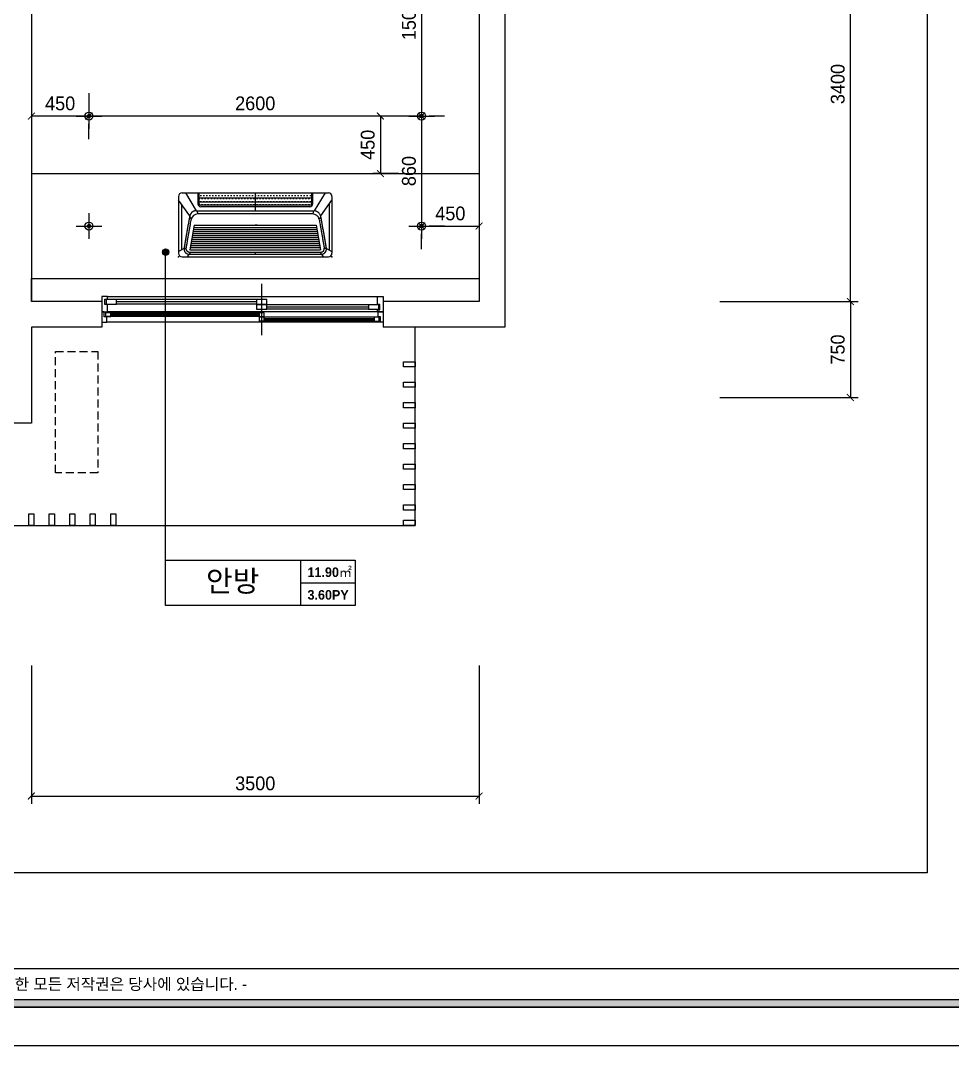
# Model space of a CAD drawing. Extents: x 11416736 to 11582377, y -14295679 to -14163266.
# Drawn here: x 11487123 to 11494408, y -14188416 to -14180405 of the extents above; entities that cross this region are included whole.
import ezdxf
from ezdxf.enums import TextEntityAlignment as Align

# ---------------------------------------------------------------- set-up
doc = ezdxf.new("R2010")
doc.units = 0
doc.header["$LTSCALE"] = 50
doc.header["$MEASUREMENT"] = 0
doc.linetypes.add('HIDDEN', pattern=[0.375, 0.25, -0.125])
doc.layers.get('0').update_dxf_attribs({"linetype": 'CONTINUOUS'})
doc.layers.get('DEFPOINTS').update_dxf_attribs({"linetype": 'CONTINUOUS'})
for name, color, linetype in [('! 10 계단', 9, 'CONTINUOUS'), ('! 18 가구 주차 설치물', 252, 'CONTINUOUS'), ('! 32 스크린 75', 155, 'CONTINUOUS'), ('- 02 내력벽', 2, 'CONTINUOUS'), ('- 08 목재', 44, 'CONTINUOUS'), ('0-ELC TEXT', 7, 'CONTINUOUS'), ('03-TEXT', 3, 'CONTINUOUS'), ('07-DIM WAL', 5, 'CONTINUOUS'), ('CEIL-LIGHT', 7, 'CONTINUOUS'), ('DIM', 7, 'CONTINUOUS'), ('DVM_INDOOR', 7, 'CONTINUOUS'), ('DVM_UNIT_BP', 7, 'CONTINUOUS'), ('F-SYM', 7, 'CONTINUOUS'), ('FORM(YOURNAME)-11', 1, 'CONTINUOUS'), ('RC-LIGHT', 7, 'CONTINUOUS'), ('도면층4', 4, 'CONTINUOUS')]:
    doc.layers.add(name, color=color, linetype=linetype)
doc.styles.add('YOURNAME', font='HY울릉도M.TTF')
doc.styles.add('넥슨고딕', font='NEXONLv1GothicBold.ttf')
doc.styles.add('코레일둥고', font='Korail_Round_Gothic_Medium.ttf')
doc.dimstyles.new('YOURNAME-60', dxfattribs={"dimscale": 60, "dimtxt": 1.8, "dimasz": 0.9, "dimexe": 1, "dimexo": 3, "dimgap": 0.7, "dimtad": 1, "dimdec": 0, "dimzin": 0, "dimdsep": 46, "dimtxsty": 'YOURNAME', "dimblk": 'ARCHTICK', "dimcen": 0, "dimclrd": 1, "dimclre": 1, "dimclrt": 7, "dimadec": 0, "dimazin": 0, "dimtfac": 1, "dimtdec": 0, "dimtix": 1, "dimtmove": 2, "dimatfit": 3, "dimldrblk": 'ARCHTICK', "dimfxl": 0, "dimtolj": 1, "dimtzin": 0, "dimarcsym": 0})

# ---------------------------------------------------------------- blocks, each defined once
blk = doc.blocks.new('FORM-PLAN')
at = {"layer": 'FORM(YOURNAME)-11'}
h = blk.add_hatch(color=256, dxfattribs=at)
h.dxf.hatch_style = 1
h.paths.add_polyline_path([(-71444, 55115), (10556, 55115), (10556, 54915), (-71444, 54915)])
h.paths.add_polyline_path([(-71444, -2085), (10556, -2085), (10556, -2285), (-71444, -2285)])
at = {"layer": 'DEFPOINTS', "color": 158}
blk.add_line((1346, -1285), (-71444, -1285), dxfattribs=at)
for points in [[(-71444, -2285), (10556, -2285), (10556, 55115), (-71444, 55115)], [(-69444, 53115), (-64, 53115), (-64, 1215), (-69444, 1215)]]:
    blk.add_lwpolyline(points, close=True, dxfattribs=at)
at = {"layer": 'FORM(YOURNAME)-11', "color": 250}
blk.add_lwpolyline([(-72444, -3285), (11556, -3285), (11556, 56115), (-72444, 56115)], close=True, dxfattribs=at)
at = {"layer": 'FORM(YOURNAME)-11'}
blk.add_lwpolyline([(-71444, -2085), (10556, -2085), (10556, -2285), (-71444, -2285)], close=True, dxfattribs=at)
at = {"layer": 'FORM(YOURNAME)-11', "color": 1, "style": 'YOURNAME'}
blk.add_text("- 본 도서는 어떠한 경우에도 무단으로 도용할 수 없으며 도용시 '지적재산권' 보호에 관한 법률에 의거, 법적 분쟁이 발생합니다.  또한 본 도서에 관한 모든 저작권은 당사에 있습니다. -", height=300, dxfattribs=at).set_placement((-32990, -1685), align=Align.MIDDLE_CENTER)
at = {"layer": 'FORM(YOURNAME)-11', "color": 3, "style": 'YOURNAME'}
for tag, height, p in [('1', 450, (9905, 18188)), ('2', 450, (9905, 17544)), ('3', 450, (9905, 16257)), ('4', 450, (9905, 14326)), ('5', 515, (9905, 12009)), ('6', 515, (9905, 9757)), ('7', 515, (9905, 7504)), ('8', 515, (9905, 5252)), ('9', 515, (9905, 2999)), ('10', 515, (5655, 811)), ('11', 515, (9905, 747)), ('12', 515, (5655, -1441)), ('13', 515, (9905, -1441))]:
    blk.add_attdef(tag, text='', height=height, dxfattribs=at).set_placement(p, align=Align.MIDDLE_RIGHT)
blk = doc.blocks.new('*U327')
at = {"layer": 'F-SYM', "xscale": 0.3, "yscale": 0.3, "zscale": 0.3}
blk.add_blockref('FORM-PLAN', (11494228.9, -14187431), dxfattribs=at)
blk = doc.blocks.new('_ARCHTICK')
at = {"color": 0, "linetype": 'ByBlock', "const_width": 0.15}
blk.add_lwpolyline([(-0.5, -0.5), (0.5, 0.5)], dxfattribs=at)
blk = doc.blocks.new('*D214')
at = {"layer": 'DEFPOINTS', "color": 0, "ltscale": 30}
for p in [(11492409.6, -14179201.5), (11493609.6, -14179201.5), (11492409.6, -14182601.5)]:
    blk.add_point(p, dxfattribs=at)
at = {"layer": 'DIM', "color": 1, "lineweight": -2, "ltscale": 30}
for p, q in [((11492589.6, -14179201.5), (11493669.6, -14179201.5)), ((11493609.6, -14182601.5), (11493609.6, -14179201.5)), ((11492589.6, -14182601.5), (11493669.6, -14182601.5))]:
    blk.add_line(p, q, dxfattribs=at)
at = {"layer": 'DIM', "color": 1, "lineweight": -2, "ltscale": 30, "xscale": 54, "yscale": 54, "zscale": 54}
for p, rotation in [((11493609.6, -14179201.5), 90), ((11493609.6, -14182601.5), 270)]:
    blk.add_blockref('_ARCHTICK', p, dxfattribs=dict(at, rotation=rotation))
at = {"layer": 'DIM', "color": 7, "ltscale": 30, "insert": (11493511.5, -14180901.5), "char_height": 108, "attachment_point": 5, "rotation": 90, "style": 'YOURNAME'}
blk.add_mtext('\\A1;3400', dxfattribs=at)
blk = doc.blocks.new('*D220')
at = {"layer": 'DEFPOINTS', "color": 0, "ltscale": 30}
for p in [(11492409.6, -14182601.5), (11492409.6, -14183351.5), (11493609.6, -14183351.5)]:
    blk.add_point(p, dxfattribs=at)
at = {"layer": 'DIM', "color": 1, "lineweight": -2, "ltscale": 30}
for p, q in [((11492589.6, -14182601.5), (11493669.6, -14182601.5)), ((11493609.6, -14182601.5), (11493609.6, -14183351.5)), ((11492589.6, -14183351.5), (11493669.6, -14183351.5))]:
    blk.add_line(p, q, dxfattribs=at)
at = {"layer": 'DIM', "color": 1, "lineweight": -2, "ltscale": 30, "xscale": 54, "yscale": 54, "zscale": 54}
for p, rotation in [((11493609.6, -14182601.5), 90), ((11493609.6, -14183351.5), 270)]:
    blk.add_blockref('_ARCHTICK', p, dxfattribs=dict(at, rotation=rotation))
at = {"layer": 'DIM', "color": 7, "ltscale": 30, "insert": (11493511.5, -14182976.5), "char_height": 108, "attachment_point": 5, "rotation": 90, "style": 'YOURNAME'}
blk.add_mtext('\\A1;750', dxfattribs=at)
blk = doc.blocks.new('*D224')
at = {"layer": 'DEFPOINTS', "color": 0, "ltscale": 30}
for p in [(11487207.6, -14185266.5), (11490707.6, -14185266.5), (11490707.6, -14186466.5)]:
    blk.add_point(p, dxfattribs=at)
at = {"layer": 'DIM', "color": 1, "lineweight": -2, "ltscale": 30}
for p, q in [((11487207.6, -14185446.5), (11487207.6, -14186526.5)), ((11490707.6, -14185446.5), (11490707.6, -14186526.5)), ((11487207.6, -14186466.5), (11490707.6, -14186466.5))]:
    blk.add_line(p, q, dxfattribs=at)
at = {"layer": 'DIM', "color": 1, "lineweight": -2, "ltscale": 30, "xscale": 54, "yscale": 54, "zscale": 54, "rotation": 180}
blk.add_blockref('_ARCHTICK', (11487207.6, -14186466.5), dxfattribs=at)
at = {"layer": 'DIM', "color": 1, "lineweight": -2, "ltscale": 30, "xscale": 54, "yscale": 54, "zscale": 54}
blk.add_blockref('_ARCHTICK', (11490707.6, -14186466.5), dxfattribs=at)
at = {"layer": 'DIM', "color": 7, "ltscale": 30, "insert": (11488957.6, -14186368.3), "char_height": 108, "attachment_point": 5, "style": 'YOURNAME'}
blk.add_mtext('\\A1;3500', dxfattribs=at)
blk = doc.blocks.new('FFLOOR')
at = {"layer": '! 10 계단', "ltscale": 30}
for p, q in [((11464407.6, -14184351.5), (11464407.6, -14182801.5)), ((11453832.6, -14184351.5), (11464407.6, -14184351.5))]:
    blk.add_line(p, q, dxfattribs=at)
at = {"layer": '! 18 가구 주차 설치물', "linetype": 'HIDDEN', "ltscale": 5}
blk.add_lwpolyline([(11461927.6, -14182991.5), (11461927.6, -14183941.5), (11461597.6, -14183941.5), (11461597.6, -14182991.5)], close=True, dxfattribs=at)
at = {"layer": '! 32 스크린 75'}
for p, q in [((11463207.6, -14182464), (11463207.6, -14182864)), ((11462002.6, -14182561.5), (11464112.6, -14182561.5)), ((11463167.6, -14182586), (11462072.6, -14182586)), ((11463167.6, -14182604), (11462072.6, -14182604)), ((11463167.6, -14182621), (11462072.6, -14182621)), ((11464042.6, -14182627), (11463247.6, -14182627)), ((11464042.6, -14182645), (11463247.6, -14182645)), ((11463187.6, -14182718.5), (11461987.6, -14182718.5)), ((11464112.6, -14182681.5), (11462002.6, -14182681.5)), ((11463187.6, -14182688.5), (11462027.6, -14182688.5)), ((11463187.6, -14182699.5), (11462027.6, -14182699.5)), ((11463187.6, -14182707.5), (11462027.6, -14182707.5)), ((11464087.6, -14182724.5), (11463227.6, -14182724.5)), ((11464042.6, -14182662), (11463247.6, -14182662)), ((11464137.6, -14182761.5), (11461997.6, -14182761.5)), ((11464087.6, -14182754.5), (11463187.6, -14182754.5)), ((11464087.6, -14182735.5), (11463227.6, -14182735.5)), ((11464087.6, -14182743.5), (11463227.6, -14182743.5))]:
    blk.add_line(p, q, dxfattribs=at)
for points in [[(11461957.6, -14182681.5), (11462002.6, -14182681.5), (11462002.6, -14182624), (11461982.6, -14182624), (11461982.6, -14182583), (11462002.6, -14182583), (11462002.6, -14182561.5), (11461957.6, -14182561.5)], [(11464157.6, -14182681.5), (11464112.6, -14182681.5), (11464112.6, -14182665), (11464132.6, -14182665), (11464132.6, -14182624), (11464112.6, -14182624), (11464112.6, -14182561.5), (11464157.6, -14182561.5)], [(11462072.6, -14182586), (11461992.6, -14182586), (11461992.6, -14182621), (11462072.6, -14182621)], [(11463247.6, -14182586), (11463167.6, -14182586), (11463167.6, -14182621), (11463247.6, -14182621)], [(11463247.6, -14182627), (11463167.6, -14182627), (11463167.6, -14182662), (11463247.6, -14182662)], [(11464122.6, -14182627), (11464042.6, -14182627), (11464042.6, -14182662), (11464122.6, -14182662)], [(11462027.6, -14182688.5), (11461987.6, -14182688.5), (11461987.6, -14182718.5), (11462027.6, -14182718.5)], [(11463227.6, -14182688.5), (11463187.6, -14182688.5), (11463187.6, -14182718.5), (11463227.6, -14182718.5)], [(11463227.6, -14182724.5), (11463187.6, -14182724.5), (11463187.6, -14182754.5), (11463227.6, -14182754.5)], [(11464127.6, -14182724.5), (11464087.6, -14182724.5), (11464087.6, -14182754.5), (11464127.6, -14182754.5)]]:
    blk.add_lwpolyline(points, close=True, dxfattribs=at)
for points in [[(11461957.6, -14182736.5), (11461957.6, -14182761.5), (11461997.6, -14182761.5), (11461997.6, -14182721.5), (11461977.6, -14182721.5), (11461977.6, -14182681.5), (11461957.6, -14182681.5), (11461957.6, -14182706.5)], [(11464157.6, -14182736.5), (11464157.6, -14182761.5), (11464137.6, -14182761.5), (11464137.6, -14182721.5), (11464117.6, -14182721.5), (11464117.6, -14182681.5), (11464157.6, -14182681.5), (11464157.6, -14182706.5)]]:
    blk.add_lwpolyline(points, dxfattribs=at)
at = {"layer": '- 02 내력벽', "ltscale": 30}
for p, q in [((11465107.6, -14174901.5), (11465107.6, -14182801.5)), ((11461407.6, -14179051.5), (11461407.6, -14182601.5)), ((11464907.6, -14179201.5), (11464907.6, -14182601.5)), ((11461957.6, -14182601.5), (11461407.6, -14182601.5)), ((11464907.6, -14182601.5), (11464157.6, -14182601.5)), ((11461957.6, -14182801.5), (11461407.6, -14182801.5)), ((11465107.6, -14182801.5), (11464157.6, -14182801.5)), ((11461407.6, -14183551.5), (11460807.6, -14183551.5))]:
    blk.add_line(p, q, dxfattribs=at)
at = {"layer": '- 02 내력벽'}
for p, q in [((11461957.6, -14182601.5), (11461957.6, -14182801.5)), ((11464157.6, -14182601.5), (11464157.6, -14182801.5)), ((11461407.6, -14182801.5), (11461407.6, -14183551.5))]:
    blk.add_line(p, q, dxfattribs=at)
at = {"layer": '- 08 목재', "ltscale": 30}
for points in [[(11464317.6, -14183071.5), (11464407.6, -14183071.5), (11464407.6, -14183111.5), (11464317.6, -14183111.5)], [(11464317.6, -14183231.5), (11464407.6, -14183231.5), (11464407.6, -14183271.5), (11464317.6, -14183271.5)], [(11464317.6, -14183391.5), (11464407.6, -14183391.5), (11464407.6, -14183431.5), (11464317.6, -14183431.5)], [(11464317.6, -14183551.5), (11464407.6, -14183551.5), (11464407.6, -14183591.5), (11464317.6, -14183591.5)], [(11464317.6, -14183711.5), (11464407.6, -14183711.5), (11464407.6, -14183751.5), (11464317.6, -14183751.5)], [(11464317.6, -14183871.5), (11464407.6, -14183871.5), (11464407.6, -14183911.5), (11464317.6, -14183911.5)], [(11464317.6, -14184031.5), (11464407.6, -14184031.5), (11464407.6, -14184071.5), (11464317.6, -14184071.5)], [(11464317.6, -14184191.5), (11464407.6, -14184191.5), (11464407.6, -14184231.5), (11464317.6, -14184231.5)], [(11461427.6, -14184261.5), (11461427.6, -14184351.5), (11461387.6, -14184351.5), (11461387.6, -14184261.5)], [(11461587.6, -14184261.5), (11461587.6, -14184351.5), (11461547.6, -14184351.5), (11461547.6, -14184261.5)], [(11461747.6, -14184261.5), (11461747.6, -14184351.5), (11461707.6, -14184351.5), (11461707.6, -14184261.5)], [(11461907.6, -14184261.5), (11461907.6, -14184351.5), (11461867.6, -14184351.5), (11461867.6, -14184261.5)], [(11462067.6, -14184261.5), (11462067.6, -14184351.5), (11462027.6, -14184351.5), (11462027.6, -14184261.5)], [(11464317.6, -14184311.5), (11464407.6, -14184311.5), (11464407.6, -14184351.5), (11464317.6, -14184351.5)]]:
    blk.add_lwpolyline(points, close=True, dxfattribs=at)
blk = doc.blocks.new('cjswjdeh')
blk.add_blockref('FFLOOR', (25800, 0))
blk = doc.blocks.new('DVM_ID_CST_WF1W_AP_970X135X410_T_BLO')
at = {"layer": 'DVM_INDOOR'}
h = blk.add_hatch(dxfattribs=at)
h.set_pattern_fill('DOTS', color=0, scale=15)
h.set_pattern_definition([(0, (0, 0), (11.90625, 23.8125), [0, -23.8125])])
h.paths.add_polyline_path([(439.8, 426.9), (-439.8, 426.9), (-439.8, 415.1, 0.414214), (-427.8, 403.1), (427.8, 403.1, 0.414214), (439.8, 415.1)])
h.paths.add_polyline_path([(439.8, 461.7), (-439.8, 461.7), (-439.8, 426.9), (439.8, 426.9)])
h.paths.add_polyline_path([(439.8, 500.1), (-439.8, 500.1), (-439.8, 461.7), (439.8, 461.7)])
at = {"ltscale": 30}
blk.add_line((0, 250.1), (14.3, 250.1), dxfattribs=at)
at = {"layer": 'DVM_INDOOR', "color": 0}
for p, q in [((-571.5, 500.1), (571.5, 500.1)), ((-545.5, 500.1), (-461, 360)), ((-448.5, 500.1), (-448.5, 413.7)), ((-439.8, 500.1), (-439.8, 415.1)), ((0, 499.5), (0, 360)), ((439.8, 500.1), (439.8, 415.1)), ((448.5, 500.1), (448.5, 413.7)), ((545.5, 500.1), (461, 360)), ((-600, 471.6), (-600, 28.6)), ((-511.5, 319.5), (-600, 442.6)), ((-576.8, 410.1), (-576.8, 52.9)), ((439.8, 426.9), (-439.8, 426.9)), ((-439.6, 461.7), (439.8, 461.7)), ((427.8, 403.1), (-427.8, 403.1)), ((511.5, 319.5), (600, 442.6)), ((576.8, 410.1), (576.8, 53)), ((600, 471.6), (600, 28.6)), ((-461, 360), (460.9, 360)), ((-456.7, 360), (-449.8, 334.8)), ((448.5, 334.8), (-448.5, 334.8)), ((425.5, 390.7), (-425.6, 390.7)), ((456.7, 360), (449.8, 334.8)), ((-513, 313.3), (-499.3, 293.9)), ((-476.9, 245.9), (-511.1, 53.5)), ((-476.9, 245.9), (476.9, 245.9)), ((476.9, 245.9), (511.2, 53.5)), ((513, 313.3), (499.3, 293.9)), ((-490.9, 167), (490.9, 167)), ((-488.2, 182.4), (488.2, 182.4)), ((-485.4, 198), (485.4, 198)), ((-482.6, 213.6), (482.6, 213.6)), ((-479.8, 229.5), (479.8, 229.5)), ((-504.8, 89.1), (504.8, 89.1)), ((-502.1, 104.4), (502.1, 104.4)), ((-499.3, 120.2), (499.3, 120.2)), ((-496.5, 135.8), (496.5, 135.8)), ((-493.7, 151.4), (493.7, 151.4)), ((-556.7, 63.5), (-600, 40.7)), ((-571.5, 0.1), (571.5, 0.1)), ((-556.2, 68.5), (-538.9, 68.5)), ((-518.6, 19.8), (-530.9, 0.1)), ((-509.2, 33.4), (-514.6, 19.6)), ((-514.6, 19.6), (514.6, 19.6)), ((-511.1, 53.5), (511.2, 53.5)), ((509.2, 33.4), (-509.2, 33.4)), ((-507.6, 73.5), (507.6, 73.5)), ((0, 33.4), (0, 19.6)), ((509.2, 33.4), (514.6, 19.6)), ((518.6, 19.8), (530.9, 0.1)), ((538.9, 68.6), (556.2, 68.5)), ((556.7, 63.5), (600, 40.8))]:
    blk.add_line(p, q, dxfattribs=at)
for centre, radius, start, end in [((-571.5, 471.6), 28.5, 89.99905, 180), ((571.5, 471.6), 28.5, 0, 89.99905), ((-425.5, 413.7), 23, 180, 270), ((-427.8, 415.1), 12, 180, 270), ((425.5, 413.7), 23, 270, 0), ((427.8, 415.1), 12, 270, 0), ((-448.5, 282.8), 52, 90.00002, 169.54962), ((448.5, 282.8), 52, 10.44984, 90.00002), ((-571.5, 28.6), 28.5, 180, 269.99905), ((571.5, 28.6), 28.5, 269.99905, 0)]:
    blk.add_arc(centre, radius, start, end, dxfattribs=at)
for points, knots in [([(-461, 360), (-461.1, 360), (-461.2, 360), (-461.3, 360), (-461.4, 360), (-461.5, 360), (-461.6, 360), (-461.8, 360), (-461.9, 359.9), (-462, 359.9), (-462.1, 359.9), (-462.3, 359.9), (-462.4, 359.9), (-462.5, 359.9), (-462.6, 359.9), (-462.8, 359.9), (-462.9, 359.9), (-463, 359.9), (-463.1, 359.9), (-463.2, 359.9), (-463.4, 359.9), (-463.5, 359.9), (-463.6, 359.9), (-463.7, 359.8), (-463.9, 359.8), (-464, 359.8), (-464.1, 359.8), (-464.2, 359.8), (-464.3, 359.8), (-464.5, 359.8), (-464.6, 359.8), (-464.7, 359.8), (-464.8, 359.7), (-465, 359.7), (-465.1, 359.7), (-465.2, 359.7), (-465.3, 359.7), (-465.4, 359.7), (-465.6, 359.7), (-465.7, 359.7), (-465.8, 359.6), (-466.3, 359.6), (-467.1, 359.5), (-468.1, 359.3), (-468.9, 359.2), (-469.5, 359.1), (-469.8, 359.1), (-469.8, 359), (-469.9, 359), (-470, 359), (-470.1, 359), (-470.3, 359), (-470.7, 358.9), (-471.4, 358.7), (-472.3, 358.5), (-473.1, 358.3), (-473.7, 358.2), (-474.2, 358), (-474.6, 357.9), (-475, 357.8), (-475.4, 357.7), (-475.8, 357.6), (-476, 357.5), (-476.2, 357.5), (-476.3, 357.4), (-476.4, 357.4), (-476.5, 357.4), (-476.6, 357.3), (-476.9, 357.2), (-477.2, 357.1), (-477.6, 357), (-477.9, 356.9), (-478, 356.8), (-478.2, 356.8), (-478.3, 356.8), (-478.4, 356.7), (-478.6, 356.6), (-479, 356.5), (-479.5, 356.3), (-480.1, 356), (-480.8, 355.8), (-481.3, 355.5), (-481.8, 355.3), (-482.1, 355.2), (-482.4, 355.1), (-482.6, 355), (-482.8, 354.9), (-483, 354.8), (-483.2, 354.7), (-483.4, 354.6), (-483.6, 354.5), (-483.8, 354.4), (-484.1, 354.2), (-484.3, 354.1), (-484.5, 354), (-484.8, 353.9), (-485.1, 353.7), (-485.3, 353.6), (-485.7, 353.4), (-486, 353.2), (-486.4, 353), (-486.7, 352.8), (-487, 352.6), (-487.5, 352.3), (-488.1, 352), (-488.6, 351.7), (-489, 351.4), (-489.5, 351.1), (-489.9, 350.8), (-490.3, 350.6), (-490.5, 350.4), (-490.7, 350.2), (-491, 350.1), (-491.2, 349.9), (-491.6, 349.6), (-492, 349.3), (-492.3, 349.1), (-492.5, 348.9), (-492.7, 348.8), (-492.8, 348.7), (-492.9, 348.6), (-493, 348.6), (-493, 348.5), (-493.1, 348.5), (-493.1, 348.5), (-493.1, 348.4), (-493.2, 348.4), (-493.2, 348.4), (-493.2, 348.4), (-493.2, 348.4), (-493.2, 348.4), (-493.2, 348.4), (-493.2, 348.4), (-493.2, 348.4), (-493.2, 348.4), (-493.2, 348.4), (-493.2, 348.4), (-493.2, 348.4), (-493.2, 348.4), (-493.2, 348.4), (-493.2, 348.4), (-493.2, 348.4), (-493.2, 348.4), (-493.2, 348.4), (-493.2, 348.4), (-493.2, 348.4), (-493.2, 348.4), (-493.2, 348.4), (-493.2, 348.4), (-493.2, 348.4), (-493.2, 348.4), (-493.2, 348.4), (-493.2, 348.4), (-493.2, 348.4), (-493.2, 348.4), (-493.2, 348.4), (-493.2, 348.4), (-493.2, 348.4), (-493.2, 348.4), (-493.2, 348.4), (-493.2, 348.4), (-493.2, 348.4), (-493.2, 348.4), (-493.2, 348.4), (-493.2, 348.4), (-493.2, 348.4), (-493.2, 348.4), (-493.2, 348.4), (-493.2, 348.4), (-493.2, 348.4), (-493.2, 348.4), (-493.2, 348.4), (-493.2, 348.4), (-493.2, 348.4), (-493.2, 348.4), (-493.2, 348.4), (-493.2, 348.4), (-493.2, 348.4), (-493.2, 348.4), (-493.2, 348.4), (-493.2, 348.3), (-493.3, 348.3), (-493.3, 348.3), (-493.4, 348.3), (-493.4, 348.2), (-493.5, 348.1), (-493.6, 348.1), (-493.6, 348), (-493.7, 348), (-493.8, 347.9), (-493.9, 347.8), (-494.1, 347.7), (-494.2, 347.6), (-494.3, 347.5), (-494.4, 347.4), (-494.5, 347.3), (-494.7, 347.2), (-494.8, 347.1), (-494.9, 347), (-495, 346.9), (-495.1, 346.7), (-495.3, 346.6), (-495.4, 346.5), (-495.5, 346.4), (-495.6, 346.3), (-495.7, 346.2), (-495.9, 346.1), (-496, 346), (-496.1, 345.9), (-496.2, 345.8), (-496.3, 345.7), (-496.4, 345.6), (-496.6, 345.5), (-496.7, 345.4), (-496.8, 345.2), (-496.9, 345.1), (-497, 345), (-497.1, 344.9), (-497.2, 344.8), (-497.4, 344.7), (-497.5, 344.6), (-497.6, 344.5), (-497.7, 344.3), (-497.8, 344.2), (-497.9, 344.1), (-498, 344), (-498.1, 343.9), (-498.2, 343.8), (-498.4, 343.7), (-498.5, 343.5), (-498.6, 343.4), (-498.7, 343.3), (-498.8, 343.2), (-498.9, 343.1), (-499, 343), (-499.1, 342.9), (-499.2, 342.7), (-499.3, 342.6), (-499.4, 342.5), (-499.5, 342.4), (-499.7, 342.3), (-499.8, 342.1), (-499.9, 342), (-500, 341.9), (-500.1, 341.8), (-500.2, 341.7), (-500.3, 341.5), (-500.4, 341.4), (-500.5, 341.3), (-500.6, 341.2), (-500.7, 341.1), (-500.8, 340.9), (-500.9, 340.8), (-501.1, 340.6), (-501.2, 340.4), (-501.3, 340.3), (-501.4, 340.2), (-501.5, 340.1), (-501.6, 340), (-501.7, 339.8), (-501.8, 339.6), (-502, 339.4), (-502.1, 339.3), (-502.3, 339.1), (-502.4, 338.9), (-502.6, 338.7), (-502.7, 338.5), (-502.8, 338.3), (-503, 338.1), (-503.1, 337.9), (-503.3, 337.7), (-503.4, 337.6), (-503.4, 337.5), (-503.5, 337.5), (-503.5, 337.4), (-503.5, 337.4), (-503.5, 337.3), (-503.6, 337.3), (-503.6, 337.3), (-503.6, 337.3), (-503.6, 337.2), (-503.6, 337.2), (-503.6, 337.2), (-503.6, 337.2), (-503.6, 337.2), (-503.6, 337.2), (-503.6, 337.2), (-503.6, 337.2), (-503.6, 337.2), (-503.6, 337.2), (-503.6, 337.2), (-503.6, 337.2), (-503.6, 337.2), (-503.6, 337.2), (-503.6, 337.2), (-503.6, 337.2), (-503.6, 337.2), (-503.6, 337.2), (-503.6, 337.2), (-503.6, 337.2), (-503.6, 337.2), (-503.6, 337.2), (-503.6, 337.2), (-503.6, 337.2), (-503.6, 337.2), (-503.6, 337.2), (-503.6, 337.2), (-503.6, 337.2), (-503.6, 337.2), (-503.6, 337.2), (-503.6, 337.2), (-503.6, 337.2), (-503.6, 337.2), (-503.6, 337.2), (-503.6, 337.2), (-503.7, 337.2), (-503.7, 337.1), (-503.8, 337), (-503.8, 336.9), (-503.9, 336.8), (-504, 336.7), (-504.1, 336.5), (-504.2, 336.4), (-504.3, 336.3), (-504.3, 336.2), (-504.4, 336), (-504.5, 335.9), (-504.6, 335.8), (-504.6, 335.7), (-504.7, 335.6), (-504.8, 335.5), (-504.9, 335.2), (-505.2, 334.8), (-505.6, 334.1), (-506, 333.4), (-506.4, 332.8), (-506.6, 332.4), (-506.7, 332.2), (-506.7, 332.1), (-506.8, 332.1), (-506.8, 332), (-506.8, 332), (-506.9, 331.8), (-507, 331.6), (-507.2, 331.3), (-507.3, 331), (-507.5, 330.7), (-507.6, 330.4), (-507.8, 330), (-507.9, 329.7), (-508.1, 329.4), (-508.2, 329.2), (-508.3, 329), (-508.3, 328.9), (-508.4, 328.8), (-508.4, 328.6), (-508.5, 328.4), (-508.7, 327.9), (-509, 327.4), (-509.2, 326.9), (-509.4, 326.4), (-509.5, 326), (-509.6, 325.7), (-509.7, 325.5), (-509.7, 325.4), (-509.8, 325.2), (-509.9, 325), (-510, 324.8), (-510, 324.6), (-510.1, 324.4), (-510.1, 324.3), (-510.2, 324.1), (-510.2, 324), (-510.3, 323.8), (-510.3, 323.7), (-510.4, 323.6), (-510.4, 323.4), (-510.5, 323.3), (-510.5, 323.1), (-510.6, 322.9), (-510.6, 322.8), (-510.7, 322.6), (-510.7, 322.4), (-510.8, 322.3), (-510.8, 322.1), (-510.9, 321.9), (-510.9, 321.7), (-511, 321.5), (-511, 321.4), (-511.1, 321.2), (-511.2, 321), (-511.2, 320.8), (-511.3, 320.6), (-511.3, 320.3), (-511.4, 320.1), (-511.4, 319.9), (-511.5, 319.7), (-511.5, 319.6), (-511.5, 319.5)], [0, 0, 0, 0, 0.001765, 0.003529, 0.005294, 0.007059, 0.008823, 0.010588, 0.012352, 0.014116, 0.015881, 0.017645, 0.019409, 0.021173, 0.022937, 0.024702, 0.026466, 0.028229, 0.029993, 0.031757, 0.033521, 0.035285, 0.037049, 0.038812, 0.040576, 0.042339, 0.044103, 0.045866, 0.04763, 0.049393, 0.051156, 0.05292, 0.054683, 0.056446, 0.058209, 0.059972, 0.061735, 0.063498, 0.065261, 0.067024, 0.068787, 0.07055, 0.088059, 0.10292, 0.115137, 0.124712, 0.126163, 0.127325, 0.1283, 0.12944, 0.131236, 0.133687, 0.136794, 0.151003, 0.163408, 0.174911, 0.186415, 0.19159, 0.197106, 0.202964, 0.209163, 0.215479, 0.219883, 0.221884, 0.22343, 0.224162, 0.225102, 0.227168, 0.231141, 0.237019, 0.24311, 0.247247, 0.24943, 0.251369, 0.252721, 0.254965, 0.258103, 0.262133, 0.271962, 0.28166, 0.291227, 0.300577, 0.307976, 0.312744, 0.315759, 0.320727, 0.323148, 0.325851, 0.328835, 0.332101, 0.335648, 0.339476, 0.343585, 0.347976, 0.34952, 0.354132, 0.360503, 0.364934, 0.3672, 0.375692, 0.383432, 0.384919, 0.389345, 0.400385, 0.40996, 0.418507, 0.426067, 0.432913, 0.441712, 0.447274, 0.451798, 0.455285, 0.458528, 0.464582, 0.469833, 0.478168, 0.484251, 0.486843, 0.490174, 0.493625, 0.495107, 0.495342, 0.496042, 0.496945, 0.497789, 0.498575, 0.499303, 0.499369, 0.499564, 0.499758, 0.499824, 0.499828, 0.499832, 0.499836, 0.49984, 0.499843, 0.499846, 0.499849, 0.499852, 0.499854, 0.499857, 0.49986, 0.499863, 0.499866, 0.499869, 0.499872, 0.499875, 0.499878, 0.499881, 0.499883, 0.499886, 0.499889, 0.499892, 0.499895, 0.499898, 0.499901, 0.499904, 0.499907, 0.499909, 0.499912, 0.499915, 0.499918, 0.499921, 0.499924, 0.499927, 0.49993, 0.499933, 0.499936, 0.499938, 0.499941, 0.499944, 0.499947, 0.49995, 0.499953, 0.499956, 0.499959, 0.499961, 0.499996, 0.500092, 0.500252, 0.500475, 0.500762, 0.501113, 0.502574, 0.503909, 0.505116, 0.50626, 0.507404, 0.508548, 0.510836, 0.513123, 0.515411, 0.517699, 0.519986, 0.522274, 0.524561, 0.526848, 0.529136, 0.531423, 0.53371, 0.535997, 0.538283, 0.54057, 0.542857, 0.545143, 0.54743, 0.549716, 0.552003, 0.554289, 0.556575, 0.558861, 0.561147, 0.563433, 0.565719, 0.568004, 0.57029, 0.572575, 0.574861, 0.577146, 0.579431, 0.581716, 0.584001, 0.586286, 0.588571, 0.590856, 0.59314, 0.595425, 0.597709, 0.599994, 0.602278, 0.604562, 0.606846, 0.60913, 0.611414, 0.613697, 0.615981, 0.618264, 0.620547, 0.622831, 0.625114, 0.627397, 0.62968, 0.631963, 0.634245, 0.636528, 0.63881, 0.641092, 0.643375, 0.645657, 0.647939, 0.65022, 0.652502, 0.655924, 0.659347, 0.661628, 0.663909, 0.66619, 0.668471, 0.670751, 0.673032, 0.676452, 0.679873, 0.683293, 0.686713, 0.690132, 0.693551, 0.69697, 0.700388, 0.703806, 0.707224, 0.710641, 0.714058, 0.714644, 0.715261, 0.71591, 0.716591, 0.717303, 0.718046, 0.718679, 0.719061, 0.719192, 0.719206, 0.719223, 0.719241, 0.719259, 0.719276, 0.719294, 0.719312, 0.719329, 0.719347, 0.719365, 0.719382, 0.7194, 0.719418, 0.719436, 0.719453, 0.719471, 0.719489, 0.719506, 0.719524, 0.719542, 0.719559, 0.719577, 0.719595, 0.719612, 0.71963, 0.719648, 0.719665, 0.719683, 0.719701, 0.719718, 0.719735, 0.719749, 0.719791, 0.719989, 0.720573, 0.721543, 0.722899, 0.724641, 0.72677, 0.729069, 0.73132, 0.733522, 0.735676, 0.737782, 0.739839, 0.741848, 0.743808, 0.74572, 0.747584, 0.749399, 0.751166, 0.761606, 0.772047, 0.783331, 0.796306, 0.801854, 0.804022, 0.805127, 0.806011, 0.806392, 0.80762, 0.810133, 0.813931, 0.81881, 0.823809, 0.828807, 0.833806, 0.838804, 0.843801, 0.848798, 0.852287, 0.855003, 0.856944, 0.858113, 0.859639, 0.864676, 0.87128, 0.879454, 0.889196, 0.896415, 0.902323, 0.906921, 0.909055, 0.911516, 0.914305, 0.917422, 0.920866, 0.924638, 0.926547, 0.928505, 0.930513, 0.93257, 0.934676, 0.936831, 0.939035, 0.941289, 0.943592, 0.945944, 0.948345, 0.950796, 0.953296, 0.955845, 0.958443, 0.961091, 0.963788, 0.966534, 0.96933, 0.972175, 0.975069, 0.978013, 0.981006, 0.984048, 0.98714, 0.990281, 0.993471, 0.996711, 1, 1, 1, 1]), ([(511.5, 319.5), (511.4, 319.8), (511.1, 321), (509.6, 325.2), (506.4, 332), (501.6, 338.8), (497.1, 343.6), (493.4, 347), (489.5, 350), (483.9, 353.5), (477.8, 356.3), (471.5, 358.3), (467.4, 359.2), (464.2, 359.7), (462.3, 359.9), (461.1, 360), (460.9, 360)], [0, 0, 0, 0, 0.016085, 0.052074, 0.196028, 0.339981, 0.411958, 0.483935, 0.555912, 0.627889, 0.771843, 0.84382, 0.915797, 0.951785, 0.987774, 1, 1, 1, 1]), ([(-513, 313.3), (-513.5, 310.8), (-514.4, 305.7), (-516.3, 295.5), (-519.6, 277.7), (-524.2, 252.2), (-529.7, 221.6), (-535.2, 191), (-540.5, 160.4), (-545.8, 129.8), (-551, 99.2), (-554.4, 78.8), (-556.2, 68.5)], [0, 0, 0, 0, 0.03125, 0.0625, 0.125, 0.25, 0.375, 0.5, 0.625, 0.75, 0.875, 1, 1, 1, 1]), ([(-538.9, 68.6), (-537.3, 78), (-534.2, 96.8), (-529.4, 124.9), (-524.5, 153.1), (-519.6, 181.3), (-514.6, 209.5), (-510.3, 233.4), (-507.7, 248), (-506.8, 253.2)], [0, 0, 0, 0, 0.152619, 0.305238, 0.457857, 0.610476, 0.763096, 0.915715, 1, 1, 1, 1]), ([(-511.5, 319.5), (-511.7, 319), (-512.3, 317), (-512.7, 315), (-513, 313.3)], [0, 0, 0, 0, 0.216622, 1, 1, 1, 1]), ([(506.8, 253.2), (507.7, 248), (510.3, 233.4), (514.6, 209.5), (519.6, 181.3), (524.5, 153.1), (529.4, 124.9), (534.2, 96.8), (537.3, 78), (538.9, 68.6)], [0, 0, 0, 0, 0.084285, 0.236904, 0.389524, 0.542143, 0.694762, 0.847381, 1, 1, 1, 1]), ([(513, 313.3), (512.7, 315), (512.3, 317), (511.7, 319), (511.5, 319.5)], [0, 0, 0, 0, 0.783378, 1, 1, 1, 1]), ([(540.6, 160), (540.5, 160.1), (538.7, 170.5), (535.2, 191), (529.7, 221.6), (524.2, 252.2), (519.6, 277.7), (516.3, 295.5), (514.4, 305.7), (513.5, 310.8), (513, 313.3)], [0, 0, 0, 0, 0.002953, 0.202362, 0.401772, 0.601181, 0.800591, 0.900295, 0.950148, 1, 1, 1, 1]), ([(556.2, 68.5), (554.4, 78.8), (551, 99.2), (545.8, 129.7), (542.3, 149.9), (540.6, 160)], [0, 0, 0, 0, 0.334987, 0.669974, 1, 1, 1, 1]), ([(-556.2, 68.5), (-556.4, 67), (-556.6, 65.4), (-556.7, 63.7), (-556.7, 63.5)], [0, 0, 0, 0, 0.898221, 1, 1, 1, 1]), ([(-556.7, 63.5), (-556.7, 62.9), (-556.8, 61.5), (-556.7, 58.7), (-556.3, 54.9), (-555.2, 49.6), (-553.8, 45.9), (-552.8, 43.8)], [0, 0, 0, 0, 0.087094, 0.199709, 0.42494, 0.65017, 1, 1, 1, 1]), ([(-552.8, 43.8), (-552.5, 43.1), (-551.5, 41.2), (-550, 38.6), (-548.5, 36.4), (-547.5, 35.2), (-546.8, 34.4), (-546.1, 33.5), (-545, 32.4), (-543.7, 31), (-542, 29.5), (-540.2, 28.1), (-538.3, 26.7), (-535.8, 25.1), (-531, 22.6), (-525.9, 20.9), (-521.4, 20.1), (-519.7, 19.9), (-518.8, 19.8), (-518.6, 19.8)], [0, 0, 0, 0, 0.046668, 0.15112, 0.203345, 0.229458, 0.255571, 0.281684, 0.307796, 0.360022, 0.412248, 0.464473, 0.516699, 0.568925, 0.673376, 0.882279, 0.934504, 0.98673, 1, 1, 1, 1]), ([(-535.6, 49), (-535.7, 49.2), (-536.8, 51.3), (-538.1, 54.5), (-539, 58.8), (-539.3, 61.5), (-539.3, 63.7), (-539.3, 65.9), (-539.1, 67.5), (-538.9, 68.6)], [0, 0, 0, 0, 0.029129, 0.352752, 0.514564, 0.676376, 0.757282, 0.838188, 1, 1, 1, 1]), ([(-509.2, 33.4), (-509.7, 33.4), (-510.8, 33.4), (-512.4, 33.6), (-514.1, 33.8), (-517.3, 34.4), (-520.9, 35.7), (-524.3, 37.4), (-526.1, 38.6), (-527.5, 39.6), (-528.7, 40.6), (-530, 41.7), (-530.9, 42.7), (-531.7, 43.5), (-532.2, 44.1), (-532.7, 44.7), (-533.4, 45.6), (-534.4, 47), (-535.1, 48.2), (-535.6, 49)], [0, 0, 0, 0, 0.050917, 0.101833, 0.15275, 0.203666, 0.407333, 0.509166, 0.560082, 0.610999, 0.661916, 0.712832, 0.763749, 0.789207, 0.814665, 0.840124, 0.865582, 0.916498, 1, 1, 1, 1]), ([(-518.6, 19.8), (-518, 19.7), (-516.7, 19.6), (-515.4, 19.6), (-514.6, 19.6)], [0, 0, 0, 0, 0.427232, 1, 1, 1, 1]), ([(535.6, 49), (535.1, 48.2), (534.4, 47), (533.4, 45.6), (532.7, 44.7), (532.2, 44.1), (531.7, 43.5), (530.9, 42.7), (530, 41.7), (528.7, 40.6), (527.5, 39.6), (526.1, 38.6), (524.3, 37.4), (520.9, 35.7), (517.3, 34.4), (514.1, 33.8), (512.4, 33.6), (510.8, 33.4), (509.7, 33.4), (509.2, 33.4)], [0, 0, 0, 0, 0.083502, 0.134418, 0.159876, 0.185335, 0.210793, 0.236251, 0.287168, 0.338084, 0.389001, 0.439918, 0.490834, 0.592667, 0.796334, 0.84725, 0.898167, 0.949083, 1, 1, 1, 1]), ([(518.6, 19.8), (518, 19.7), (516.7, 19.6), (515.4, 19.6), (514.6, 19.6)], [0, 0, 0, 0, 0.427232, 1, 1, 1, 1]), ([(518.6, 19.8), (518.8, 19.8), (519.7, 19.9), (521.4, 20.1), (525.9, 20.9), (531, 22.6), (535.8, 25.1), (538.3, 26.7), (540.2, 28.1), (542, 29.5), (543.7, 31), (545, 32.4), (546.1, 33.5), (546.8, 34.4), (547.5, 35.2), (548.5, 36.4), (550, 38.6), (551.5, 41.2), (552.5, 43.1), (552.8, 43.8)], [0, 0, 0, 0, 0.01327, 0.065496, 0.117721, 0.326624, 0.431075, 0.483301, 0.535527, 0.587752, 0.639978, 0.692204, 0.718316, 0.744429, 0.770542, 0.796655, 0.84888, 0.953332, 1, 1, 1, 1]), ([(535.6, 49), (535.7, 49.2), (536.8, 51.3), (538.1, 54.5), (539, 58.8), (539.3, 61.5), (539.3, 63.7), (539.3, 65.9), (539.1, 67.5), (538.9, 68.6)], [0, 0, 0, 0, 0.029129, 0.352752, 0.514564, 0.676376, 0.757282, 0.838188, 1, 1, 1, 1]), ([(552.8, 43.8), (553.8, 45.9), (555.2, 49.6), (556.3, 54.9), (556.7, 58.7), (556.8, 61.5), (556.7, 62.9), (556.7, 63.5)], [0, 0, 0, 0, 0.34983, 0.57506, 0.800291, 0.912906, 1, 1, 1, 1]), ([(556.7, 63.5), (556.7, 63.7), (556.6, 65.4), (556.4, 67), (556.2, 68.5)], [0, 0, 0, 0, 0.101779, 1, 1, 1, 1])]:
    blk.add_open_spline(points, degree=3, knots=knots, dxfattribs=at)
for points in [[(-506.8, 253.2), (-504.4, 266.2), (-502, 279.2), (-499.6, 292.3)], [(499.6, 292.3), (502, 279.2), (504.4, 266.2), (506.8, 253.2)]]:
    blk.add_open_spline(points, degree=3, dxfattribs=at)
at = {"layer": 'DVM_UNIT_BP'}
for p in [(-600, 0.1), (600, 0.1)]:
    blk.add_point(p, dxfattribs=at)
blk = doc.blocks.new('1s')
at = {"linetype": 'Continuous'}
h = blk.add_hatch(color=4, dxfattribs=at)
h.dxf.hatch_style = 1
edge = h.paths.add_edge_path()
edge.add_arc((11539327.2, -14281065.6), 13.8, 0, 360)
at = {"color": 1, "linetype": 'Continuous'}
for p, q in [((11539327.2, -14280965.6), (11539327.2, -14281165.6)), ((11539427.2, -14281065.6), (11539227.2, -14281065.6))]:
    blk.add_line(p, q, dxfattribs=at)
at = {"color": 4, "linetype": 'Continuous'}
for radius in [31.5, 13.8]:
    blk.add_circle((11539327.2, -14281065.6), radius, dxfattribs=at)
blk = doc.blocks.new('*D264')
at = {"layer": '07-DIM WAL', "color": 1, "lineweight": -2, "ltscale": 30}
for p, q in [((11490257.6, -14179651.5), (11490257.6, -14181151.5)), ((11490437.6, -14179651.5), (11490317.6, -14179651.5)), ((11490437.6, -14181151.5), (11490317.6, -14181151.5))]:
    blk.add_line(p, q, dxfattribs=at)
at = {"layer": 'DEFPOINTS', "color": 0, "ltscale": 30}
for p in [(11490257.6, -14179651.5), (11490257.6, -14181151.5), (11490257.6, -14181151.5)]:
    blk.add_point(p, dxfattribs=at)
at = {"layer": '07-DIM WAL', "color": 1, "lineweight": -2, "ltscale": 30, "xscale": 54, "yscale": 54, "zscale": 54}
for p, rotation in [((11490257.6, -14179651.5), 90), ((11490257.6, -14181151.5), 270)]:
    blk.add_blockref('_ARCHTICK', p, dxfattribs=dict(at, rotation=rotation))
at = {"layer": '07-DIM WAL', "color": 7, "ltscale": 30, "insert": (11490159.5, -14180401.5), "char_height": 108, "attachment_point": 5, "rotation": 90, "style": 'YOURNAME'}
blk.add_mtext('\\A1;1500', dxfattribs=at)
blk = doc.blocks.new('*D265')
at = {"layer": '07-DIM WAL', "color": 1, "lineweight": -2, "ltscale": 30}
for p, q in [((11490257.6, -14181151.5), (11490257.6, -14182011.5)), ((11490437.6, -14181151.5), (11490317.6, -14181151.5)), ((11490437.6, -14182011.5), (11490317.6, -14182011.5))]:
    blk.add_line(p, q, dxfattribs=at)
at = {"layer": 'DEFPOINTS', "color": 0, "ltscale": 30}
for p in [(11490257.6, -14181151.5), (11490257.6, -14182011.5), (11490257.6, -14182011.5)]:
    blk.add_point(p, dxfattribs=at)
at = {"layer": '07-DIM WAL', "color": 1, "lineweight": -2, "ltscale": 30, "xscale": 54, "yscale": 54, "zscale": 54}
for p, rotation in [((11490257.6, -14181151.5), 90), ((11490257.6, -14182011.5), 270)]:
    blk.add_blockref('_ARCHTICK', p, dxfattribs=dict(at, rotation=rotation))
at = {"layer": '07-DIM WAL', "color": 7, "ltscale": 30, "insert": (11490159.3, -14181581.5), "char_height": 108, "attachment_point": 5, "rotation": 90, "style": 'YOURNAME'}
blk.add_mtext('\\A1;860', dxfattribs=at)
blk = doc.blocks.new('*D266')
at = {"layer": '07-DIM WAL', "color": 1, "lineweight": -2, "ltscale": 30}
for p, q in [((11490707.6, -14181831.5), (11490707.6, -14181951.5)), ((11490257.6, -14182011.5), (11490707.6, -14182011.5)), ((11490257.6, -14182191.5), (11490257.6, -14182071.5))]:
    blk.add_line(p, q, dxfattribs=at)
at = {"layer": 'DEFPOINTS', "color": 0, "ltscale": 30}
for p in [(11490257.6, -14182011.5), (11490707.6, -14182011.5), (11490707.6, -14182011.5)]:
    blk.add_point(p, dxfattribs=at)
at = {"layer": '07-DIM WAL', "color": 1, "lineweight": -2, "ltscale": 30, "xscale": 54, "yscale": 54, "zscale": 54, "rotation": 180}
blk.add_blockref('_ARCHTICK', (11490257.6, -14182011.5), dxfattribs=at)
at = {"layer": '07-DIM WAL', "color": 1, "lineweight": -2, "ltscale": 30, "xscale": 54, "yscale": 54, "zscale": 54}
blk.add_blockref('_ARCHTICK', (11490707.6, -14182011.5), dxfattribs=at)
at = {"layer": '07-DIM WAL', "color": 7, "ltscale": 30, "insert": (11490482.6, -14181913.3), "char_height": 108, "attachment_point": 5, "style": 'YOURNAME'}
blk.add_mtext('\\A1;450', dxfattribs=at)
blk = doc.blocks.new('*D268')
at = {"layer": '07-DIM WAL', "color": 1, "lineweight": -2, "ltscale": 30}
for p, q in [((11490077.6, -14181151.5), (11489875.7, -14181151.5)), ((11489935.7, -14181151.5), (11489935.7, -14181601.5)), ((11490077.6, -14181601.5), (11489875.7, -14181601.5))]:
    blk.add_line(p, q, dxfattribs=at)
at = {"layer": 'DEFPOINTS', "color": 0, "ltscale": 30}
for p in [(11490257.6, -14181151.5), (11489935.7, -14181601.5), (11490257.6, -14181601.5)]:
    blk.add_point(p, dxfattribs=at)
at = {"layer": '07-DIM WAL', "color": 1, "lineweight": -2, "ltscale": 30, "xscale": 54, "yscale": 54, "zscale": 54}
for p, rotation in [((11489935.7, -14181151.5), 90), ((11489935.7, -14181601.5), 270)]:
    blk.add_blockref('_ARCHTICK', p, dxfattribs=dict(at, rotation=rotation))
at = {"layer": '07-DIM WAL', "color": 7, "ltscale": 30, "insert": (11489837.5, -14181376.5), "char_height": 108, "attachment_point": 5, "rotation": 90, "style": 'YOURNAME'}
blk.add_mtext('\\A1;450', dxfattribs=at)
blk = doc.blocks.new('*D269')
at = {"layer": '07-DIM WAL', "color": 1, "lineweight": -2, "ltscale": 30}
for p, q in [((11487657.6, -14180971.5), (11487657.6, -14181091.5)), ((11490257.6, -14180971.5), (11490257.6, -14181091.5)), ((11490257.6, -14181151.5), (11487657.6, -14181151.5))]:
    blk.add_line(p, q, dxfattribs=at)
at = {"layer": 'DEFPOINTS', "color": 0, "ltscale": 30}
for p in [(11487657.6, -14181151.5), (11487657.6, -14181151.5), (11490257.6, -14181151.5)]:
    blk.add_point(p, dxfattribs=at)
at = {"layer": '07-DIM WAL', "color": 1, "lineweight": -2, "ltscale": 30, "xscale": 54, "yscale": 54, "zscale": 54, "rotation": 180}
blk.add_blockref('_ARCHTICK', (11487657.6, -14181151.5), dxfattribs=at)
at = {"layer": '07-DIM WAL', "color": 1, "lineweight": -2, "ltscale": 30, "xscale": 54, "yscale": 54, "zscale": 54}
blk.add_blockref('_ARCHTICK', (11490257.6, -14181151.5), dxfattribs=at)
at = {"layer": '07-DIM WAL', "color": 7, "ltscale": 30, "insert": (11488957.6, -14181053.2), "char_height": 108, "attachment_point": 5, "style": 'YOURNAME'}
blk.add_mtext('\\A1;2600', dxfattribs=at)
blk = doc.blocks.new('*D270')
at = {"layer": '07-DIM WAL', "color": 1, "lineweight": -2, "ltscale": 30}
for p, q in [((11487207.6, -14180971.5), (11487207.6, -14181091.5)), ((11487657.6, -14181151.5), (11487207.6, -14181151.5)), ((11487657.6, -14181331.5), (11487657.6, -14181211.5))]:
    blk.add_line(p, q, dxfattribs=at)
at = {"layer": 'DEFPOINTS', "color": 0, "ltscale": 30}
for p in [(11487207.6, -14181151.5), (11487207.6, -14181151.5), (11487657.6, -14181151.5)]:
    blk.add_point(p, dxfattribs=at)
at = {"layer": '07-DIM WAL', "color": 1, "lineweight": -2, "ltscale": 30, "xscale": 54, "yscale": 54, "zscale": 54, "rotation": 180}
blk.add_blockref('_ARCHTICK', (11487207.6, -14181151.5), dxfattribs=at)
at = {"layer": '07-DIM WAL', "color": 1, "lineweight": -2, "ltscale": 30, "xscale": 54, "yscale": 54, "zscale": 54}
blk.add_blockref('_ARCHTICK', (11487657.6, -14181151.5), dxfattribs=at)
at = {"layer": '07-DIM WAL', "color": 7, "ltscale": 30, "insert": (11487432.6, -14181053.3), "char_height": 108, "attachment_point": 5, "style": 'YOURNAME'}
blk.add_mtext('\\A1;450', dxfattribs=at)

msp = doc.modelspace()

# ---------------------------------------------------------------- hatches: boundary and pattern name
at = {"layer": '0-ELC TEXT'}
h = msp.add_hatch(color=256, dxfattribs=at)
h.dxf.hatch_style = 1
edge = h.paths.add_edge_path()
edge.add_arc((11488257.3, -14182214.9), 25, 90, 450, ccw=False)
h = msp.add_hatch(color=256, dxfattribs=at)
h.dxf.hatch_style = 1
edge = h.paths.add_edge_path()
edge.add_arc((11488257.3, -14182214.9), 25, 90, 450, ccw=False)

# ---------------------------------------------------------------- linework, layer by layer
for p, q in [((11488257.3, -14184622.8, 0), (11488257.3, -14182214.9, 0)), ((11489314.5, -14184976.5, 0), (11489314.5, -14184622.8, 0)), ((11489314.5, -14184799.7, 0), (11489739.2, -14184799.7, 0))]:
    msp.add_line(p, q, dxfattribs=at)
at = {"layer": '0-ELC TEXT', "elevation": 0}
msp.add_lwpolyline([(11488257.3, -14184622.8), (11489739.2, -14184622.8), (11489739.2, -14184976.5), (11488257.3, -14184976.5)], close=True, dxfattribs=at)
at = {"layer": '0-ELC TEXT'}
msp.add_circle((11488257.3, -14182214.9, 0), 25, dxfattribs=at)
msp.add_circle((11488257.3, -14182214.9, 0), 25, dxfattribs=at)
at = {"layer": 'CEIL-LIGHT', "ltscale": 30}
msp.add_line((11487207.6, -14181601.5), (11490707.6, -14181601.5), dxfattribs=at)
msp.add_lwpolyline([(11487207.6, -14182601.5), (11487207.6, -14182421.5), (11490707.6, -14182421.5), (11490707.6, -14182601.5)], dxfattribs=at)

# ---------------------------------------------------------------- block references
msp.add_blockref('cjswjdeh', (0, 0))
at = {"layer": 'DVM_INDOOR', "color": 1}
msp.add_blockref('DVM_ID_CST_WF1W_AP_970X135X410_T_BLO', (11488957.6, -14182251.5), dxfattribs=at)
at = {"layer": 'RC-LIGHT', "rotation": 90}
for p in [(-2793408, -25720478.7), (-2790808, -25720478.7), (-2793408, -25721338.7), (-2790808, -25721338.7)]:
    msp.add_blockref('1s', p, dxfattribs=at)
at = {"layer": '도면층4'}
msp.add_blockref('*U327', (0, 0), dxfattribs=at)

# ---------------------------------------------------------------- texts
at = {"layer": '03-TEXT'}
for s, height, style, p in [('안방', 166.67, '코레일둥고', (11488781.5, -14184869.1, 0)), ('11.90㎡', 75, '넥슨고딕', (11489540.2, -14184754.6, 0)), ('3.60PY', 75, '넥슨고딕', (11489527.3, -14184931.5, 0))]:
    msp.add_text(s, height=height, dxfattribs=dict(at, style=style)).set_placement(p, align=Align.CENTER)

# ---------------------------------------------------------------- dimensions: what is measured, and where the dimension line sits
at = {"layer": '07-DIM WAL', "ltscale": 30}
for base, p1, p2, picture, middle in [((11490257.6, -14181151.5), (11490257.6, -14179651.5), (11490257.6, -14181151.5), '*D264', (11490159.5, -14180401.5)), ((11489935.7, -14181601.5), (11490257.6, -14181151.5), (11490257.6, -14181601.5), '*D268', (11489837.5, -14181376.5)), ((11490257.6, -14182011.5), (11490257.6, -14181151.5), (11490257.6, -14182011.5), '*D265', (11490159.3, -14181581.5))]:
    dim = msp.add_linear_dim(base=base, p1=p1, p2=p2, angle=90, dimstyle='YOURNAME-60', dxfattribs=at)
    dim.commit()
    dim.dimension.update_dxf_attribs({"geometry": picture, "text_midpoint": middle})
for base, p1, p2, picture, middle in [((11487207.6, -14181151.5), (11487657.6, -14181151.5), (11487207.6, -14181151.5), '*D270', (11487432.6, -14181053.3)), ((11487657.6, -14181151.5), (11490257.6, -14181151.5), (11487657.6, -14181151.5), '*D269', (11488957.6, -14181053.2)), ((11490707.6, -14182011.5), (11490257.6, -14182011.5), (11490707.6, -14182011.5), '*D266', (11490482.6, -14181913.3))]:
    dim = msp.add_linear_dim(base=base, p1=p1, p2=p2, dimstyle='YOURNAME-60', dxfattribs=at)
    dim.commit()
    dim.dimension.update_dxf_attribs({"geometry": picture, "text_midpoint": middle})
at = {"layer": 'DIM', "ltscale": 30}
for base, p2, picture, middle in [((11493609.6, -14179201.5), (11492409.6, -14179201.5), '*D214', (11493511.5, -14180901.5)), ((11493609.6, -14183351.5), (11492409.6, -14183351.5), '*D220', (11493511.5, -14182976.5))]:
    dim = msp.add_linear_dim(base=base, p1=(11492409.6, -14182601.5), p2=p2, angle=90, dimstyle='YOURNAME-60', dxfattribs=at)
    dim.commit()
    dim.dimension.update_dxf_attribs({"geometry": picture, "text_midpoint": middle})
dim = msp.add_linear_dim(base=(11490707.6, -14186466.5), p1=(11487207.6, -14185266.5), p2=(11490707.6, -14185266.5), dimstyle='YOURNAME-60', dxfattribs=at)
dim.commit()
dim.dimension.update_dxf_attribs({"geometry": '*D224', "text_midpoint": (11488957.6, -14186368.3)})

doc.saveas('drawing.dxf')
